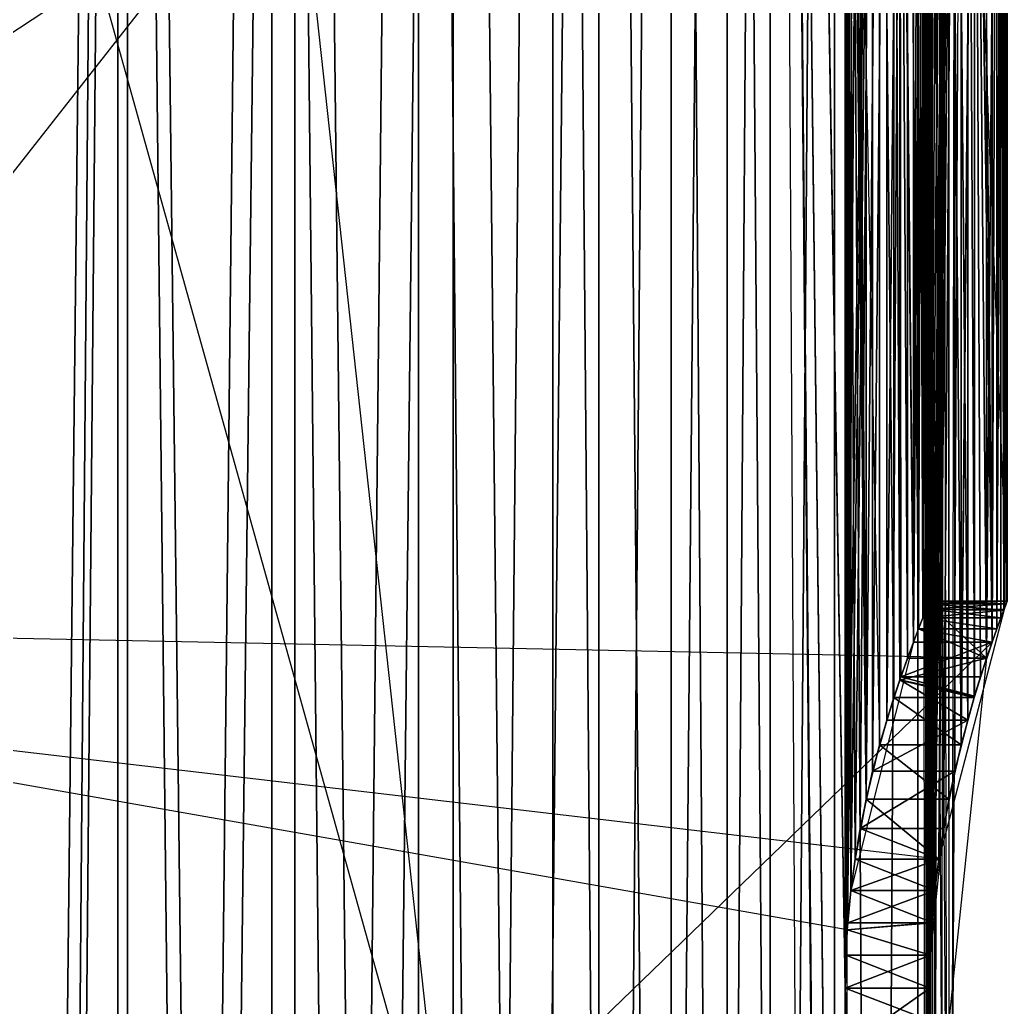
# Model space of a CAD drawing. Extents: x 234 to 504, y 2754 to 8450.
# Drawn here: x 371.6 to 503.5, y 4045.8 to 4177.8 of the extents above; entities that cross this region are included whole.
import ezdxf

# ---------------------------------------------------------------- set-up
doc = ezdxf.new("R2010")
doc.units = 0
doc.layers.get('0').update_dxf_attribs({"linetype": 'CONTINUOUS'})

msp = doc.modelspace()

# ---------------------------------------------------------------- linework, layer by layer
at = {"color": 7}
for points in [[(385.98, 6551.26, -102.26), (363.16, 4652.49, -101.29), (363.16, 6551.26, -101.29), (363.16, 4652.49, -101.29), (385.98, 6551.26, -102.26), (385.98, 4652.49, -102.26), (363.16, 4652.49, -101.29), (363.16, 4652.49, -101.29), (385.98, 4652.49, -102.26), (368.88, 2753.73, -101.17), (363.16, 4652.49, -101.29), (368.88, 2753.73, -101.17), (385.98, 4652.49, -102.26), (385.98, 2753.73, -102.26), (368.88, 2753.73, -101.17), (303.72, 8450.03, -129.98)], [(471.85, 4652.49, -305.4), (471.85, 2753.73, -305.4), (471.85, 2753.73, -305.4), (471.85, 4652.49, -305.4), (481.86, 3789.42, -287.59), (471.85, 2753.73, -305.4), (481.86, 3789.42, -287.59), (471.85, 4652.49, -305.4), (481.86, 4048.34, -287.59), (481.86, 3789.42, -287.59), (481.86, 3789.42, -287.59), (481.86, 4048.34, -287.59), (482.13, 3797.23, -287), (481.86, 3789.42, -287.59), (482.13, 3797.23, -287), (481.86, 4048.34, -287.59), (482.13, 4040.53, -287), (482.13, 3797.23, -287), (482.13, 3797.23, -287), (482.13, 4040.53, -287), (482.2, 4039.59, -286.85), (482.13, 3797.23, -287), (482.13, 5609.69, -287)], [(471.85, 4652.49, -166.21), (471.85, 2753.73, -166.21), (481.86, 3530.49, -184.02), (471.85, 4652.49, -166.21), (481.86, 3530.49, -184.02), (471.85, 2753.73, -166.21), (481.86, 3271.57, -184.02), (481.86, 3530.49, -184.02), (481.86, 3530.49, -184.02), (481.86, 3271.57, -184.02), (481.94, 3275.97, -184.21), (481.86, 3530.49, -184.02), (255.81, 5606.27, -184.21)], [(251.34, 4652.49, -301.47), (493.24, 3785.03, -184.21), (493.16, 3530.49, -184.02), (493.16, 3789.41, -184.02), (493.24, 3785.03, -184.21), (493.16, 3789.41, -184.02), (493.16, 3530.49, -184.02), (491.57, 2753.73, -180.35), (493.16, 3789.41, -184.02), (493.16, 3789.41, -184.02), (491.57, 2753.73, -180.35), (491.57, 4652.49, -180.35), (493.16, 3789.41, -184.02), (491.57, 4652.49, -180.35), (491.57, 2753.73, -180.35), (480.43, 2753.73, -160.41), (491.57, 4652.49, -180.35)], [(363.6, 4652.49, -111.64), (363.6, 2753.73, -111.64), (384.67, 4652.49, -112.53)], [(363.6, 4652.49, -111.64), (363.6, 2753.73, -111.64), (368.88, 2753.73, -111.52), (384.67, 4652.49, -112.53), (363.6, 2753.73, -111.64), (384.67, 4652.49, -112.53), (368.88, 2753.73, -111.52), (384.67, 2753.73, -112.53), (384.67, 4652.49, -112.53)], [(384.67, 4652.49, -112.53), (384.67, 2753.73, -112.53), (405.27, 4652.49, -116.97)], [(405.27, 4652.49, -116.97), (384.67, 2753.73, -112.53), (405.27, 2753.73, -116.97), (405.27, 4652.49, -116.97)], [(384.67, 4652.49, -359.08), (384.67, 2753.73, -359.08), (384.67, 2753.73, -359.08), (384.67, 4652.49, -359.08), (405.27, 2753.73, -354.64), (384.67, 2753.73, -359.08), (405.27, 2753.73, -354.64), (384.67, 4652.49, -359.08)], [(385.98, 4652.49, -369.36), (408.3, 2753.73, -364.54), (408.3, 2753.73, -364.54), (385.98, 4652.49, -369.36), (385.98, 2753.73, -369.36), (408.3, 2753.73, -364.54), (385.98, 2753.73, -369.36), (385.98, 4652.49, -369.36)], [(408.3, 4652.49, -107.07), (408.3, 2753.73, -107.07), (385.98, 2753.73, -102.26), (408.3, 4652.49, -107.07)], [(408.3, 4652.49, -107.07), (385.98, 2753.73, -102.26), (385.98, 4652.49, -102.26)], [(405.27, 4652.49, -116.97), (405.27, 2753.73, -116.97), (424.83, 4652.49, -124.83)], [(424.83, 4652.49, -124.83), (405.27, 2753.73, -116.97), (424.83, 2753.73, -124.83), (424.83, 4652.49, -124.83)], [(405.27, 4652.49, -354.64), (405.27, 2753.73, -354.64), (405.27, 2753.73, -354.64), (405.27, 4652.49, -354.64), (424.83, 2753.73, -346.78), (405.27, 2753.73, -354.64), (424.83, 2753.73, -346.78), (405.27, 4652.49, -354.64)], [(408.3, 4652.49, -364.54), (429.49, 2753.73, -356.03), (429.49, 2753.73, -356.03), (408.3, 4652.49, -364.54), (408.3, 2753.73, -364.54), (429.49, 2753.73, -356.03), (408.3, 2753.73, -364.54), (408.3, 4652.49, -364.54)], [(429.49, 4652.49, -115.58), (429.49, 2753.73, -115.58), (408.3, 2753.73, -107.07), (429.49, 4652.49, -115.58)], [(429.49, 4652.49, -115.58), (408.3, 2753.73, -107.07), (408.3, 4652.49, -107.07)], [(424.83, 4652.49, -124.83), (424.83, 2753.73, -124.83), (442.78, 4652.49, -135.88)], [(442.78, 4652.49, -135.88), (424.83, 2753.73, -124.83), (442.78, 2753.73, -135.88), (442.78, 4652.49, -135.88)], [(424.83, 4652.49, -346.78), (424.83, 2753.73, -346.78), (424.83, 2753.73, -346.78), (424.83, 4652.49, -346.78), (442.78, 2753.73, -335.73), (424.83, 2753.73, -346.78), (442.78, 2753.73, -335.73), (424.83, 4652.49, -346.78)], [(429.49, 4652.49, -356.03), (448.94, 2753.73, -344.06), (448.94, 2753.73, -344.06), (429.49, 4652.49, -356.03), (429.49, 2753.73, -356.03), (448.94, 2753.73, -344.06), (429.49, 2753.73, -356.03), (429.49, 4652.49, -356.03)], [(448.94, 4652.49, -127.56), (448.94, 2753.73, -127.56), (429.49, 2753.73, -115.58), (448.94, 4652.49, -127.56)], [(448.94, 4652.49, -127.56), (429.49, 2753.73, -115.58), (429.49, 4652.49, -115.58)], [(442.78, 4652.49, -135.88), (442.78, 2753.73, -135.88), (458.61, 4652.49, -149.81)], [(458.61, 4652.49, -149.81), (442.78, 2753.73, -135.88), (458.61, 2753.73, -149.81), (458.61, 4652.49, -149.81)], [(442.78, 4652.49, -335.73), (442.78, 2753.73, -335.73), (442.78, 2753.73, -335.73), (442.78, 4652.49, -335.73), (458.61, 2753.73, -321.8), (442.78, 2753.73, -335.73), (458.61, 2753.73, -321.8), (442.78, 4652.49, -335.73)], [(448.94, 4652.49, -344.06), (466.08, 2753.73, -328.97), (466.08, 2753.73, -328.97), (448.94, 4652.49, -344.06), (448.94, 2753.73, -344.06), (466.08, 2753.73, -328.97), (448.94, 2753.73, -344.06), (448.94, 4652.49, -344.06)], [(466.08, 4652.49, -142.64), (466.08, 2753.73, -142.64), (448.94, 2753.73, -127.56), (466.08, 4652.49, -142.64)], [(466.08, 4652.49, -142.64), (448.94, 2753.73, -127.56), (448.94, 4652.49, -127.56)], [(458.61, 4652.49, -149.81), (458.61, 2753.73, -149.81), (471.85, 4652.49, -166.21)], [(471.85, 4652.49, -166.21), (458.61, 2753.73, -149.81), (471.85, 2753.73, -166.21), (471.85, 4652.49, -166.21)], [(458.61, 4652.49, -321.8), (458.61, 2753.73, -321.8), (458.61, 2753.73, -321.8), (458.61, 4652.49, -321.8), (471.85, 2753.73, -305.4), (458.61, 2753.73, -321.8), (471.85, 2753.73, -305.4), (458.61, 4652.49, -321.8)], [(466.08, 4652.49, -328.97), (480.43, 2753.73, -311.2), (480.43, 2753.73, -311.2), (466.08, 4652.49, -328.97), (466.08, 2753.73, -328.97), (480.43, 2753.73, -311.2), (466.08, 2753.73, -328.97), (466.08, 4652.49, -328.97)], [(480.43, 4652.49, -160.41), (480.43, 2753.73, -160.41), (466.08, 2753.73, -142.64), (480.43, 4652.49, -160.41)], [(480.43, 4652.49, -160.41), (466.08, 2753.73, -142.64), (466.08, 4652.49, -142.64)], [(481.94, 3534.89, -184.21), (471.85, 4652.49, -166.21), (481.86, 3530.49, -184.02), (471.85, 4652.49, -166.21), (481.94, 3534.89, -184.21), (481.86, 3789.41, -184.02), (471.85, 4652.49, -166.21)], [(471.85, 4652.49, -166.21), (481.86, 3789.41, -184.02), (481.86, 4048.33, -184.02), (471.85, 4652.49, -166.21)], [(471.85, 4652.49, -166.21), (482.13, 2753.73, -184.61)], [(471.85, 4652.49, -166.21), (481.86, 4048.33, -184.02), (481.86, 4307.26, -184.02)], [(481.86, 4307.26, -287.59), (481.86, 4048.34, -287.59), (471.85, 4652.49, -305.4)], [(480.43, 4652.49, -311.2), (491.57, 2753.73, -291.27), (491.57, 2753.73, -291.27), (480.43, 4652.49, -311.2), (480.43, 2753.73, -311.2), (491.57, 2753.73, -291.27), (480.43, 2753.73, -311.2), (480.43, 4652.49, -311.2)], [(491.57, 4652.49, -180.35), (480.43, 2753.73, -160.41), (480.43, 4652.49, -160.41)], [(493.16, 4566.18, -287.59), (491.57, 2753.73, -291.27), (491.57, 4652.49, -291.27)], [(503.03, 2753.73, -224.39), (491.57, 4652.49, -180.35)], [(491.57, 4652.49, -180.35), (493.16, 3530.49, -184.02), (493.24, 3526.1, -184.21), (491.57, 2753.73, -180.35), (493.16, 3530.49, -184.02), (493.16, 4307.26, -184.02)], [(493.24, 4302.87, -184.21), (493.16, 4048.34, -184.02), (493.16, 4307.26, -184.02), (493.24, 4043.95, -184.21), (493.16, 3789.41, -184.02), (493.16, 4048.34, -184.02), (493.24, 4043.95, -184.21), (493.16, 4048.34, -184.02), (493.16, 3789.41, -184.02), (491.57, 4652.49, -180.35), (493.16, 4048.34, -184.02), (493.16, 4048.34, -184.02), (491.57, 4652.49, -180.35)], [(491.57, 4652.49, -291.27), (491.57, 2753.73, -291.27), (493.16, 4566.18, -287.59), (491.57, 2753.73, -291.27), (491.57, 4652.49, -291.27)], [(495.7, 4591.44, -281.02), (493.84, 3517.46, -285.92)], [(493.24, 4561.77, -287.4), (491.57, 2753.73, -291.27), (493.16, 4307.26, -287.59), (491.57, 2753.73, -291.27), (493.24, 4561.77, -287.4)], [(494.35, 4290, -186.98), (493.16, 4048.34, -184.02), (493.24, 3785.03, -184.21), (493.47, 3780.66, -184.77), (493.16, 3530.49, -184.02), (493.24, 3785.03, -184.21), (493.16, 3530.49, -184.02), (493.47, 3780.66, -184.77), (493.85, 3776.37, -185.69), (493.16, 3530.49, -184.02), (493.16, 3530.49, -184.02), (493.85, 3776.37, -185.69), (494.35, 3772.16, -186.98), (493.16, 3530.49, -184.02), (493.24, 4561.79, -184.21)], [(482.13, 4558.38, -287), (482.2, 4057.09, -286.85), (482.13, 4056.15, -287), (482.13, 4299.45, -287), (482.2, 4057.09, -286.85), (482.13, 4299.45, -287), (482.13, 4056.15, -287), (481.86, 4048.34, -287.59), (482.13, 4299.45, -287)], [(493.16, 4307.26, -287.59), (491.57, 2753.73, -291.27), (493.84, 4553.15, -285.92)], [(496.5, 3501.5, -192.9), (494.35, 4548.92, -186.98)], [(491.57, 2753.73, -291.27), (493.16, 3271.57, -287.59), (493.16, 3530.49, -287.59), (491.57, 2753.73, -291.27), (493.16, 3530.49, -287.59), (493.16, 3271.57, -287.59), (493.24, 3275.99, -287.4), (493.16, 3530.49, -287.59), (493.16, 3530.49, -287.59), (493.24, 3275.99, -287.4), (493.47, 3280.32, -286.85), (493.16, 3530.49, -287.59), (493.24, 4311.68, -287.4)], [(497.35, 3563.03, -276.1), (493.24, 4311.68, -287.4)], [(481.86, 4307.26, -184.02), (481.86, 4048.33, -184.02), (481.94, 4302.87, -184.21)], [(482.13, 4299.45, -287), (481.86, 4048.34, -287.59), (481.86, 4307.26, -287.59)], [(493.16, 4307.26, -287.59), (493.47, 4039.59, -286.85), (493.24, 4043.93, -287.4), (493.16, 3789.42, -287.59), (493.47, 4039.59, -286.85), (493.16, 3789.42, -287.59), (493.24, 4043.93, -287.4), (493.16, 4048.34, -287.59), (493.16, 3789.42, -287.59), (493.16, 3789.42, -287.59), (493.16, 4048.34, -287.59), (491.57, 2753.73, -291.27), (493.16, 3789.42, -287.59), (491.57, 2753.73, -291.27), (493.16, 4048.34, -287.59), (493.24, 4302.85, -287.4), (491.57, 2753.73, -291.27), (491.57, 2753.73, -291.27), (493.24, 4302.85, -287.4)], [(493.16, 4307.26, -184.02), (493.16, 4048.34, -184.02), (493.16, 4307.26, -184.02)], [(493.16, 4307.26, -184.02), (493.24, 4043.95, -184.21), (493.47, 4039.59, -184.77), (493.16, 3789.41, -184.02), (493.24, 4043.95, -184.21), (493.16, 3789.41, -184.02), (493.47, 4039.59, -184.77), (493.85, 4035.29, -185.69), (493.16, 3789.41, -184.02), (493.16, 3789.41, -184.02), (493.85, 4035.29, -185.69), (494.35, 4031.08, -186.98), (493.16, 3789.41, -184.02), (493.24, 3526.1, -184.21)], [(493.16, 4307.26, -184.02), (494.35, 3772.16, -186.98)], [(481.94, 4302.87, -184.21), (481.86, 4048.33, -184.02), (481.94, 4052.73, -184.21), (481.94, 4302.87, -184.21)], [(481.94, 4302.87, -184.21), (481.94, 4052.73, -184.21), (482.13, 4299.45, -184.61)], [(491.57, 2753.73, -180.35), (493.24, 4302.87, -184.21)], [(493.24, 4302.85, -287.4), (493.16, 4048.34, -287.59), (493.47, 3280.32, -286.85), (493.84, 3284.61, -285.92), (493.16, 3530.49, -287.59), (493.47, 3280.32, -286.85), (493.16, 3530.49, -287.59), (493.84, 3284.61, -285.92), (494.35, 3288.82, -284.63), (493.16, 3530.49, -287.59), (493.16, 3530.49, -287.59), (494.35, 3288.82, -284.63), (495.7, 3296.83, -281.02), (493.16, 3530.49, -287.59), (493.47, 3262.82, -286.85), (493.24, 3267.16, -287.4), (491.57, 2753.73, -291.27), (493.47, 3262.82, -286.85), (491.57, 2753.73, -291.27), (493.24, 3267.16, -287.4), (493.16, 3271.57, -287.59), (491.57, 2753.73, -291.27)], [(493.47, 4298.51, -184.77), (493.16, 4048.34, -184.02), (493.24, 4302.87, -184.21), (493.16, 4048.34, -184.02), (493.47, 4298.51, -184.77)], [(244.77, 3996.97, -229.23), (482.13, 4299.45, -287)], [(482.13, 4299.45, -184.61), (481.94, 4052.73, -184.21), (482.13, 4056.15, -184.61), (482.13, 4299.45, -184.61)], [(482.2, 4298.51, -286.85), (484.65, 4073.59, -281.02), (482.13, 4299.45, -287), (484.65, 4073.59, -281.02), (482.2, 4298.51, -286.85)], [(486.45, 4274.73, -276.1), (484.65, 4073.59, -281.02), (484.65, 4073.59, -281.02), (486.45, 4274.73, -276.1), (486.45, 4080.87, -276.1), (484.65, 4073.59, -281.02), (484.65, 4073.59, -281.02), (483.17, 4065.59, -284.63), (482.13, 4299.45, -287), (484.65, 4073.59, -281.02), (482.13, 4299.45, -287), (483.17, 4065.59, -284.63), (482.61, 4061.39, -285.92), (482.13, 4299.45, -287)], [(482.13, 4299.45, -287), (482.61, 4061.39, -285.92), (482.2, 4057.09, -286.85), (482.13, 4299.45, -287), (486.45, 4080.87, -276.1), (486.45, 4274.73, -276.1), (488.36, 4087.21, -270.02), (486.45, 4080.87, -276.1), (488.36, 4087.21, -270.02), (486.45, 4274.73, -276.1)], [(482.13, 4299.45, -184.61), (482.13, 4056.15, -184.61), (482.61, 4294.21, -185.69)], [(493.47, 4298.51, -286.85), (493.16, 4048.34, -287.59), (493.16, 4048.34, -287.59), (493.47, 4298.51, -286.85)], [(482.61, 4294.21, -185.69), (482.13, 4056.15, -184.61), (483.17, 4290, -186.98)], [(482.61, 4294.21, -185.69), (482.61, 4061.39, -185.69), (485.52, 4278.26, -192.9), (482.13, 4056.15, -184.61), (482.61, 4061.39, -185.69), (482.13, 4056.15, -184.61), (485.52, 4278.26, -192.9)], [(482.61, 4294.22, -285.92), (484.65, 4073.59, -281.02), (484.65, 4073.59, -281.02), (482.61, 4294.22, -285.92)], [(493.84, 4294.22, -285.92), (493.16, 4048.34, -287.59), (494.35, 4290.01, -284.63), (493.16, 4048.34, -287.59), (493.84, 4294.22, -285.92)], [(493.85, 4294.21, -185.69), (493.16, 4048.34, -184.02), (493.16, 4048.34, -184.02), (493.85, 4294.21, -185.69)], [(483.17, 4290, -186.98), (482.13, 4056.15, -184.61), (245.52, 4097.86, -250.96), (245.08, 4098.96, -246.72), (244.77, 4255.9, -242.38), (245.52, 4097.86, -250.96), (245.52, 4097.86, -250.96), (244.77, 4255.9, -242.38), (246.11, 4096.39, -255.12), (245.52, 4097.86, -250.96), (245.08, 4098.96, -246.72), (244.77, 4099.7, -242.41), (244.77, 4255.9, -242.38), (245.08, 4098.96, -246.72), (244.77, 4255.9, -242.38), (244.77, 4099.7, -242.41), (244.62, 4100.08, -238.01), (244.77, 4255.9, -242.38)], [(483.17, 4290.01, -284.63), (484.65, 4073.59, -281.02), (483.17, 4290.01, -284.63)], [(484.65, 4282.01, -281.02), (484.65, 4073.59, -281.02), (483.17, 4290.01, -284.63), (484.65, 4073.59, -281.02), (484.65, 4282.01, -281.02)], [(494.35, 4290.01, -284.63), (493.16, 4048.34, -287.59), (495.7, 4282.01, -281.02)], [(493.16, 3530.49, -287.59), (494.35, 4290.01, -284.63)], [(494.98, 4285.93, -188.62), (493.16, 4048.34, -184.02), (494.35, 4290, -186.98), (493.16, 4048.34, -184.02), (494.98, 4285.93, -188.62)], [(483.86, 4285.93, -188.62), (482.13, 4056.15, -184.61), (482.13, 4056.15, -184.61), (483.86, 4285.93, -188.62)], [(491.57, 2753.73, -291.27), (493.84, 4061.38, -285.92), (494.35, 4065.59, -284.63), (495.7, 4282.01, -281.02), (493.84, 4061.38, -285.92), (493.84, 4061.38, -285.92), (495.7, 4282.01, -281.02), (493.47, 4057.09, -286.85), (493.84, 4061.38, -285.92), (494.35, 4065.59, -284.63), (495.7, 4073.59, -281.02), (495.7, 4282.01, -281.02), (494.35, 4065.59, -284.63), (495.7, 4282.01, -281.02), (495.7, 4073.59, -281.02), (497.35, 4080.87, -276.1), (495.7, 4282.01, -281.02)], [(495.7, 4282.01, -281.02), (493.16, 4048.34, -287.59), (493.24, 4052.76, -287.4), (495.7, 4282.01, -281.02)], [(495.7, 4282.01, -281.02), (493.24, 4052.76, -287.4), (493.47, 4057.09, -286.85), (495.7, 4282.01, -281.02), (495.7, 3246.32, -281.02)], [(495.7, 4282.01, -281.02), (497.35, 4080.87, -276.1), (497.35, 4274.73, -276.1)], [(489.14, 4266.05, -204.46), (490.96, 4094.58, -212.49), (490.96, 4094.58, -212.49), (489.14, 4266.05, -204.46), (489.29, 4089.97, -205.01), (490.96, 4094.58, -212.49), (482.61, 4061.39, -185.69), (483.17, 4065.59, -186.98), (485.52, 4278.26, -192.9), (482.61, 4061.39, -185.69), (483.17, 4065.59, -186.98), (483.86, 4069.67, -188.62), (485.52, 4278.26, -192.9), (483.17, 4065.59, -186.98), (485.52, 4278.26, -192.9), (483.86, 4069.67, -188.62), (485.52, 4077.34, -192.9), (485.52, 4278.26, -192.9)], [(485.52, 4278.26, -192.9), (485.52, 4077.34, -192.9), (487.41, 4271.43, -198.42)], [(496.5, 4278.26, -192.9), (493.16, 4048.34, -184.02), (493.16, 4048.34, -184.02), (496.5, 4278.26, -192.9), (493.24, 4052.73, -184.21), (493.16, 4048.34, -184.02), (493.24, 4052.73, -184.21), (496.5, 4278.26, -192.9), (493.47, 4057.1, -184.77), (493.24, 4052.73, -184.21), (494.98, 4069.67, -188.62), (494.35, 4065.59, -186.98), (496.5, 4278.26, -192.9), (494.98, 4069.67, -188.62), (496.5, 4278.26, -192.9), (494.35, 4065.59, -186.98), (493.85, 4061.39, -185.69), (496.5, 4278.26, -192.9)], [(496.5, 4278.26, -192.9), (493.85, 4061.39, -185.69), (493.47, 4057.1, -184.77), (496.5, 4278.26, -192.9), (494.98, 3250.24, -188.62)], [(496.5, 4278.26, -192.9), (496.5, 4077.34, -192.9), (494.98, 4069.67, -188.62), (496.5, 4278.26, -192.9), (503.5, 4100.08, -233.63), (503.36, 4099.7, -229.23), (503.5, 4255.52, -233.63), (503.5, 4100.08, -233.63), (502.66, 4097.85, -220.64), (502.66, 4257.75, -220.64), (503.03, 4098.85, -224.39), (502.66, 4097.85, -220.64), (503.03, 4098.85, -224.39), (502.66, 4257.75, -220.64)], [(498.22, 4271.43, -198.42), (498.22, 4084.17, -198.42), (496.5, 4278.26, -192.9)], [(496.5, 4278.26, -192.9), (498.22, 4084.17, -198.42), (496.5, 4077.34, -192.9), (496.5, 4278.26, -192.9)], [(497.35, 4274.73, -276.1), (493.84, 3543.53, -285.92)], [(497.35, 4274.73, -276.1), (497.35, 4080.87, -276.1), (499.1, 4268.39, -270.02)], [(487.41, 4271.43, -198.42), (485.52, 4077.34, -192.9), (487.41, 4084.17, -198.42), (487.41, 4271.43, -198.42)], [(487.41, 4271.43, -198.42), (487.41, 4084.17, -198.42), (489.14, 4266.05, -204.46)], [(499.14, 4268.24, -201.77), (499.14, 4087.36, -201.77), (498.22, 4271.43, -198.42)], [(498.22, 4271.43, -198.42), (499.14, 4087.36, -201.77), (498.22, 4084.17, -198.42), (498.22, 4271.43, -198.42)], [(499.17, 4268.14, -269.73), (500.75, 4092.44, -262.96), (235.1, 4097.85, -220.64), (234.4, 4255.9, -229.23)], [(235.63, 3837.47, -255.12), (501.49, 4094.58, -212.49), (499.14, 4268.24, -201.77)], [(488.36, 4268.39, -270.02), (488.36, 4087.21, -270.02), (488.36, 4087.21, -270.02), (488.36, 4268.39, -270.02), (489.13, 4089.51, -267.22), (488.36, 4087.21, -270.02), (489.13, 4089.51, -267.22), (488.36, 4268.39, -270.02)], [(499.1, 4268.39, -270.02), (497.35, 4080.87, -276.1), (499.17, 4268.14, -269.73)], [(499.17, 4268.14, -269.73), (497.35, 4080.87, -276.1), (499.1, 4087.21, -270.02), (499.17, 4268.14, -269.73)], [(499.17, 4268.14, -269.73), (499.1, 4087.21, -270.02), (500.75, 4092.44, -262.96), (499.17, 4268.14, -269.73)], [(502.66, 4257.75, -220.64), (502.13, 4096.39, -216.51), (502.13, 4096.39, -216.51), (502.66, 4257.75, -220.64), (502.66, 4097.85, -220.64), (502.13, 4096.39, -216.51), (501.49, 4094.58, -212.49), (499.95, 4089.97, -205.01), (499.14, 4268.24, -201.77), (501.49, 4094.58, -212.49), (499.14, 4268.24, -201.77), (499.95, 4089.97, -205.01), (499.14, 4087.36, -201.77), (499.14, 4268.24, -201.77)], [(489.14, 4266.05, -204.46), (487.41, 4084.17, -198.42), (489.14, 4089.56, -204.46), (489.14, 4266.05, -204.46)], [(489.13, 4266.1, -267.22), (489.13, 4089.51, -267.22), (489.13, 4089.51, -267.22), (489.13, 4266.1, -267.22), (490.16, 4092.44, -262.96), (489.13, 4089.51, -267.22), (490.16, 4092.44, -262.96), (489.13, 4266.1, -267.22)], [(489.14, 4266.05, -204.46), (489.14, 4089.56, -204.46), (489.29, 4089.97, -205.01), (489.14, 4266.05, -204.46)], [(489.29, 4265.63, -205.01), (490.96, 4094.58, -212.49), (490.96, 4261.02, -212.49), (490.96, 4094.58, -212.49), (489.29, 4265.63, -205.01)], [(499.95, 4265.63, -205.01), (501.49, 4094.58, -212.49), (499.95, 4265.63, -205.01)], [(501.49, 4261.02, -212.49), (501.49, 4094.58, -212.49), (499.95, 4265.63, -205.01), (501.49, 4094.58, -212.49), (501.49, 4261.02, -212.49)], [(490.16, 4263.17, -262.96), (490.16, 4092.44, -262.96), (490.16, 4092.44, -262.96), (490.16, 4263.17, -262.96), (491.65, 4096.39, -255.12), (490.16, 4092.44, -262.96), (491.65, 4096.39, -255.12), (490.16, 4263.17, -262.96)], [(500.75, 4263.17, -262.96), (500.75, 4092.44, -262.96), (500.75, 4092.44, -262.96), (500.75, 4263.17, -262.96)], [(490.96, 4261.02, -212.49), (490.96, 4094.58, -212.49), (490.96, 4261.02, -212.49)], [(491.65, 4259.21, -216.49), (490.96, 4094.58, -212.49), (490.96, 4094.58, -212.49), (491.65, 4259.21, -216.49)], [(491.65, 4259.21, -255.12), (491.65, 4096.39, -255.12), (491.65, 4096.39, -255.12), (491.65, 4259.21, -255.12), (492.23, 4097.85, -250.99), (491.65, 4096.39, -255.12), (491.65, 4259.21, -255.12)], [(492.23, 4257.75, -250.99), (492.23, 4097.85, -250.99), (491.65, 4259.21, -255.12), (492.23, 4097.85, -250.99), (492.23, 4257.75, -250.99)], [(502.13, 4259.21, -255.12), (502.13, 4096.39, -255.12), (502.13, 4096.39, -255.12), (502.13, 4259.21, -255.12), (500.75, 4092.44, -262.96), (502.13, 4096.39, -255.12), (500.75, 4092.44, -262.96), (502.13, 4259.21, -255.12)], [(502.13, 4259.21, -216.5), (501.49, 4094.58, -212.49), (501.49, 4094.58, -212.49), (502.13, 4259.21, -216.5), (502.13, 4096.39, -216.51), (501.49, 4094.58, -212.49), (502.13, 4096.39, -216.51), (502.13, 4259.21, -216.5)], [(492.23, 4257.75, -220.64), (492.23, 4097.85, -220.64), (492.23, 4097.85, -220.64), (492.23, 4257.75, -220.64), (491.65, 4096.39, -216.51), (492.23, 4097.85, -220.64), (491.65, 4096.39, -216.51), (492.23, 4257.75, -220.64), (490.96, 4094.58, -212.49), (491.65, 4096.39, -216.51), (490.96, 4094.58, -212.49), (492.23, 4257.75, -220.64)], [(246.8, 4094.58, -212.49), (492.71, 4256.56, -246.35)], [(492.68, 4256.64, -246.72), (492.23, 4097.85, -250.99), (492.23, 4097.85, -250.99), (492.68, 4256.64, -246.72), (492.68, 4098.96, -246.72), (492.23, 4097.85, -250.99), (492.68, 4098.96, -246.72), (492.68, 4256.64, -246.72)], [(492.71, 4256.56, -225.27), (492.71, 4099.04, -225.27), (492.71, 4099.04, -225.27), (492.71, 4256.56, -225.27), (492.23, 4097.85, -220.64), (492.71, 4099.04, -225.27), (492.23, 4097.85, -220.64), (492.71, 4256.56, -225.27)], [(492.71, 4256.56, -246.35), (492.68, 4098.96, -246.72), (492.68, 4098.96, -246.72), (492.71, 4256.56, -246.35), (493, 4099.73, -242.18), (492.68, 4098.96, -246.72), (493, 4099.73, -242.18), (492.71, 4256.56, -246.35)], [(503.03, 4256.75, -247.23), (503.03, 4098.85, -247.23), (503.03, 4098.85, -247.23), (503.03, 4256.75, -247.23), (502.13, 4096.39, -255.12), (503.03, 4098.85, -247.23), (502.13, 4096.39, -255.12), (503.03, 4256.75, -247.23)], [(503.03, 4256.75, -224.39), (503.03, 4098.85, -224.39), (503.03, 4098.85, -224.39), (503.03, 4256.75, -224.39), (503.36, 4099.7, -229.23), (503.03, 4098.85, -224.39), (503.36, 4099.7, -229.23), (503.03, 4256.75, -224.39)], [(503.08, 4256.64, -246.72), (503.03, 4098.85, -247.23), (503.36, 4255.9, -242.38), (503.03, 4098.85, -247.23), (503.08, 4256.64, -246.72)], [(492.99, 4255.9, -229.23), (492.71, 4099.04, -225.27), (493.14, 4255.52, -233.62), (492.71, 4099.04, -225.27), (492.99, 4255.9, -229.23)], [(493.14, 4255.52, -238), (493, 4099.73, -242.18), (492.71, 4099.04, -225.27), (492.99, 4099.7, -229.23), (493.14, 4255.52, -233.62), (492.71, 4099.04, -225.27), (493.14, 4255.52, -233.62), (492.99, 4099.7, -229.23), (493.14, 4100.08, -233.63), (493.14, 4255.52, -233.62)], [(493, 4255.87, -242.19), (493, 4099.73, -242.18), (493, 4099.73, -242.18), (493, 4255.87, -242.19)], [(493.14, 4255.52, -238), (493.14, 4100.08, -238), (493, 4099.73, -242.18), (493.14, 4255.52, -238)], [(493.14, 4255.52, -233.62), (493.14, 4100.08, -233.63), (493.14, 4255.52, -238)], [(493.14, 4255.52, -238), (493.14, 4100.08, -233.63), (493.14, 4100.08, -238), (493.14, 4255.52, -238)], [(503.5, 4255.52, -238), (503.5, 4100.08, -238), (503.5, 4100.08, -238), (503.5, 4255.52, -238), (503.36, 4099.71, -242.37), (503.5, 4100.08, -238), (503.36, 4255.9, -242.38), (503.03, 4098.85, -247.23), (503.5, 4255.52, -238)], [(503.5, 4255.52, -238), (503.03, 4098.85, -247.23), (503.08, 4098.96, -246.72), (503.5, 4255.52, -238)], [(503.5, 4255.52, -238), (503.08, 4098.96, -246.72), (503.36, 4099.71, -242.37), (503.5, 4255.52, -238)], [(503.36, 4255.9, -229.23), (503.36, 4099.7, -229.23), (503.36, 4099.7, -229.23), (503.36, 4255.9, -229.23)], [(503.5, 4255.52, -233.63), (503.36, 4099.7, -229.23), (503.5, 4100.08, -233.63), (503.5, 4255.52, -233.63), (503.5, 4100.08, -238), (503.5, 4100.08, -233.63), (503.5, 4100.08, -238), (503.5, 4255.52, -233.63)], [(493.24, 4043.95, -184.21), (481.86, 4048.33, -184.02), (481.94, 4043.95, -184.21), (481.86, 4048.33, -184.02), (493.24, 4043.95, -184.21), (493.16, 4048.34, -184.02), (481.86, 4048.33, -184.02), (481.86, 4048.33, -184.02), (493.16, 4048.34, -184.02), (481.94, 4052.73, -184.21), (481.86, 4048.33, -184.02), (481.94, 4052.73, -184.21), (493.16, 4048.34, -184.02), (493.24, 4052.73, -184.21), (481.94, 4052.73, -184.21), (481.94, 4052.73, -184.21), (493.24, 4052.73, -184.21), (482.13, 4056.15, -184.61), (481.94, 4052.73, -184.21), (482.13, 4056.15, -184.61), (493.24, 4052.73, -184.21), (493.47, 4057.1, -184.77), (482.13, 4056.15, -184.61), (482.13, 4056.15, -184.61), (493.47, 4057.1, -184.77), (482.61, 4061.39, -185.69), (482.13, 4056.15, -184.61), (482.61, 4061.39, -185.69), (493.47, 4057.1, -184.77), (493.85, 4061.39, -185.69), (482.61, 4061.39, -185.69), (482.61, 4061.39, -185.69), (493.85, 4061.39, -185.69), (483.17, 4065.59, -186.98), (482.61, 4061.39, -185.69), (483.17, 4065.59, -186.98), (493.85, 4061.39, -185.69), (494.35, 4065.59, -186.98), (483.17, 4065.59, -186.98), (483.17, 4065.59, -186.98), (494.35, 4065.59, -186.98), (483.86, 4069.67, -188.62), (483.17, 4065.59, -186.98), (494.35, 4065.59, -186.98), (494.98, 4069.67, -188.62), (483.86, 4069.67, -188.62), (494.35, 4065.59, -186.98), (483.86, 4069.67, -188.62), (494.98, 4069.67, -188.62), (496.5, 4077.34, -192.9), (483.86, 4069.67, -188.62), (483.86, 4069.67, -188.62), (496.5, 4077.34, -192.9), (485.52, 4077.34, -192.9), (483.86, 4069.67, -188.62), (485.52, 4077.34, -192.9), (496.5, 4077.34, -192.9), (498.22, 4084.17, -198.42), (485.52, 4077.34, -192.9), (485.52, 4077.34, -192.9), (498.22, 4084.17, -198.42), (487.41, 4084.17, -198.42), (485.52, 4077.34, -192.9), (487.41, 4084.17, -198.42), (498.22, 4084.17, -198.42), (489.14, 4089.56, -204.46), (487.41, 4084.17, -198.42), (489.14, 4089.56, -204.46), (498.22, 4084.17, -198.42), (499.14, 4087.36, -201.77), (489.14, 4089.56, -204.46), (489.14, 4089.56, -204.46), (499.14, 4087.36, -201.77), (489.29, 4089.97, -205.01), (489.14, 4089.56, -204.46), (499.14, 4087.36, -201.77), (499.95, 4089.97, -205.01), (489.29, 4089.97, -205.01), (499.14, 4087.36, -201.77), (489.29, 4089.97, -205.01), (499.95, 4089.97, -205.01), (501.49, 4094.58, -212.49), (489.29, 4089.97, -205.01), (489.29, 4089.97, -205.01), (501.49, 4094.58, -212.49), (490.96, 4094.58, -212.49), (489.29, 4089.97, -205.01), (490.96, 4094.58, -212.49), (501.49, 4094.58, -212.49), (491.65, 4096.39, -216.51), (490.96, 4094.58, -212.49), (491.65, 4096.39, -216.51), (501.49, 4094.58, -212.49), (502.13, 4096.39, -216.51), (491.65, 4096.39, -216.51), (491.65, 4096.39, -216.51), (502.13, 4096.39, -216.51), (492.23, 4097.85, -220.64), (491.65, 4096.39, -216.51), (492.23, 4097.85, -220.64), (502.13, 4096.39, -216.51), (502.66, 4097.85, -220.64), (492.23, 4097.85, -220.64), (492.23, 4097.85, -220.64), (502.66, 4097.85, -220.64), (492.71, 4099.04, -225.27), (492.23, 4097.85, -220.64), (492.71, 4099.04, -225.27), (502.66, 4097.85, -220.64), (503.03, 4098.85, -224.39), (492.71, 4099.04, -225.27), (492.71, 4099.04, -225.27), (503.03, 4098.85, -224.39), (492.99, 4099.7, -229.23), (492.71, 4099.04, -225.27), (492.99, 4099.7, -229.23), (503.03, 4098.85, -224.39), (503.36, 4099.7, -229.23), (492.99, 4099.7, -229.23), (492.99, 4099.7, -229.23), (503.36, 4099.7, -229.23), (493.14, 4100.08, -233.63), (492.99, 4099.7, -229.23), (493.14, 4100.08, -233.63), (503.36, 4099.7, -229.23), (503.5, 4100.08, -233.63), (493.14, 4100.08, -233.63), (493.14, 4100.08, -233.63), (503.5, 4100.08, -233.63), (493.14, 4100.08, -238), (493.14, 4100.08, -233.63), (493.14, 4100.08, -238), (503.5, 4100.08, -233.63), (503.5, 4100.08, -238), (493.14, 4100.08, -238), (493.14, 4100.08, -238), (503.5, 4100.08, -238), (493, 4099.73, -242.18), (493.14, 4100.08, -238), (493, 4099.73, -242.18), (503.5, 4100.08, -238), (503.36, 4099.71, -242.37), (493, 4099.73, -242.18), (493, 4099.73, -242.18), (503.36, 4099.71, -242.37), (492.68, 4098.96, -246.72), (493, 4099.73, -242.18), (500.75, 4092.44, -262.96), (491.65, 4096.39, -255.12), (502.13, 4096.39, -255.12), (500.75, 4092.44, -262.96), (502.13, 4096.39, -255.12), (491.65, 4096.39, -255.12), (492.23, 4097.85, -250.99), (502.13, 4096.39, -255.12), (502.13, 4096.39, -255.12), (492.23, 4097.85, -250.99), (503.03, 4098.85, -247.23), (502.13, 4096.39, -255.12), (503.03, 4098.85, -247.23), (492.23, 4097.85, -250.99), (492.68, 4098.96, -246.72), (503.03, 4098.85, -247.23), (503.03, 4098.85, -247.23), (492.68, 4098.96, -246.72), (503.08, 4098.96, -246.72), (503.03, 4098.85, -247.23), (503.08, 4098.96, -246.72), (492.68, 4098.96, -246.72), (503.36, 4099.71, -242.37), (503.08, 4098.96, -246.72), (494.35, 4065.59, -284.63), (484.65, 4073.59, -281.02), (495.7, 4073.59, -281.02), (494.35, 4065.59, -284.63), (495.7, 4073.59, -281.02), (484.65, 4073.59, -281.02), (486.45, 4080.87, -276.1), (495.7, 4073.59, -281.02), (495.7, 4073.59, -281.02), (486.45, 4080.87, -276.1), (497.35, 4080.87, -276.1), (495.7, 4073.59, -281.02), (497.35, 4080.87, -276.1), (486.45, 4080.87, -276.1), (488.36, 4087.21, -270.02), (497.35, 4080.87, -276.1), (497.35, 4080.87, -276.1), (488.36, 4087.21, -270.02), (499.1, 4087.21, -270.02), (497.35, 4080.87, -276.1), (499.1, 4087.21, -270.02), (488.36, 4087.21, -270.02), (489.13, 4089.51, -267.22), (499.1, 4087.21, -270.02), (499.1, 4087.21, -270.02), (489.13, 4089.51, -267.22), (500.75, 4092.44, -262.96), (499.1, 4087.21, -270.02), (500.75, 4092.44, -262.96), (489.13, 4089.51, -267.22), (490.16, 4092.44, -262.96), (500.75, 4092.44, -262.96), (500.75, 4092.44, -262.96), (490.16, 4092.44, -262.96), (491.65, 4096.39, -255.12), (500.75, 4092.44, -262.96), (494.35, 4031.09, -284.63)], [(482.13, 4040.53, -287), (493.16, 4048.34, -287.59), (493.24, 4043.93, -287.4), (493.16, 4048.34, -287.59), (482.13, 4040.53, -287), (481.86, 4048.34, -287.59), (493.16, 4048.34, -287.59), (493.16, 4048.34, -287.59), (481.86, 4048.34, -287.59), (493.24, 4052.76, -287.4), (493.16, 4048.34, -287.59), (493.24, 4052.76, -287.4), (481.86, 4048.34, -287.59), (482.13, 4056.15, -287), (493.24, 4052.76, -287.4), (493.24, 4052.76, -287.4), (482.13, 4056.15, -287), (493.47, 4057.09, -286.85), (493.24, 4052.76, -287.4), (493.47, 4057.09, -286.85), (482.13, 4056.15, -287), (482.2, 4057.09, -286.85), (493.47, 4057.09, -286.85), (493.47, 4057.09, -286.85), (482.2, 4057.09, -286.85), (493.84, 4061.38, -285.92), (493.47, 4057.09, -286.85), (493.84, 4061.38, -285.92), (482.2, 4057.09, -286.85), (482.61, 4061.39, -285.92), (493.84, 4061.38, -285.92), (493.84, 4061.38, -285.92), (482.61, 4061.39, -285.92), (494.35, 4065.59, -284.63), (493.84, 4061.38, -285.92), (494.35, 4065.59, -284.63), (482.61, 4061.39, -285.92), (483.17, 4065.59, -284.63), (494.35, 4065.59, -284.63), (494.35, 4065.59, -284.63), (483.17, 4065.59, -284.63), (484.65, 4073.59, -281.02), (494.35, 4065.59, -284.63), (246.8, 4094.58, -212.49)], [(482.13, 4040.53, -184.61), (481.86, 4048.33, -184.02), (481.86, 3789.41, -184.02)], [(481.94, 4043.95, -184.21), (481.86, 4048.33, -184.02), (481.94, 4043.95, -184.21)]]:
    msp.add_polyline3d(points, dxfattribs=at)

doc.saveas('drawing.dxf')
